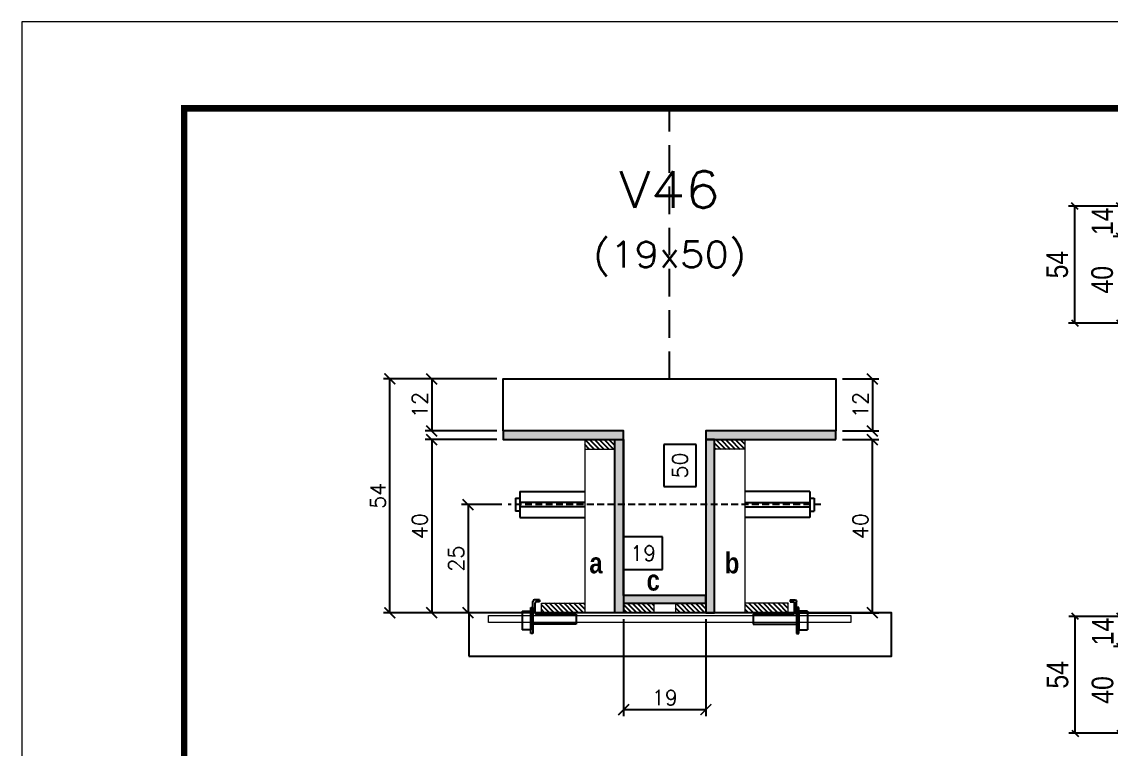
# Model space of a CAD drawing. Header units: millimetres. Extents: x 2921 to 9246, y 316 to 11751.
# Drawn here: x 6091 to 6594, y 3327 to 3663 of the extents above; entities that cross this region are included whole.
import ezdxf
from ezdxf.enums import TextEntityAlignment as Align

# ---------------------------------------------------------------- set-up
doc = ezdxf.new("R2010")
doc.units = ezdxf.units.MM
doc.linetypes.add('DASHED', pattern=[0.75, 0.5, -0.25])
doc.linetypes.add('HIDDEN', pattern=[9.525, 6.35, -3.175])
for name, color, linetype in [('1', 3, 'Continuous'), ('barrote', 251, 'Continuous'), ('COTA', 241, 'Continuous'), ('Cota Seção (2x)', 4, 'Continuous'), ('detalhes', 4, 'Continuous'), ('Hachura', 253, 'Continuous'), ('Painéis', 200, 'Continuous'), ('presilha', 1, 'Continuous'), ('TENSOR', 3, 'Continuous'), ('Texto de Titulo', 7, 'Continuous'), ('Texto Qtd Sarr', 242, 'Continuous')]:
    doc.layers.add(name, color=color, linetype=linetype)
for name, color, linetype, lineweight in [('CONCRETO', 251, 'Continuous', 25), ('Folhas', 255, 'Continuous', 9), ('Madeira', 126, 'Continuous', 18), ('SARRAFO DE PRESSAO', 251, 'DASHED', 9), ('SCO-___-LAJ', 2, 'Continuous', 0), ('Texto Seção', 7, 'Continuous', 15)]:
    doc.layers.add(name, color=color, linetype=linetype, lineweight=lineweight)
doc.styles.add('COTA TECNICA', font='techl___.ttf', dxfattribs={"height": 10})
doc.styles.add('Romans', font='romans.shx')
doc.styles.add('TECNICA', font='techb___.ttf', dxfattribs={"height": 10})
doc.dimstyles.new('Cota Seção (2x)', dxfattribs={"dimtxt": 7, "dimasz": 5, "dimexe": 3, "dimexo": 3, "dimgap": 2, "dimtad": 3, "dimdec": 1, "dimlfac": 0.5, "dimzin": 12, "dimdsep": 46, "dimtxsty": 'Romans', "dimblk": 'ARCHTICK', "dimcen": 0, "dimclrd": 4, "dimclre": 4, "dimclrt": 1, "dimadec": 1, "dimazin": 3, "dimtfac": 1, "dimtdec": 1, "dimtmove": 0, "dimatfit": 3, "dimldrblk": 'OBLIQUE', "dimfxl": 1, "dimtolj": 1, "dimtzin": 12, "dimarcsym": 0})
doc.dimstyles.new('Cota Seção interna', dxfattribs={"dimtxt": 7, "dimasz": 6, "dimexe": 0.18, "dimexo": 2, "dimgap": -4, "dimtad": 3, "dimdec": 1, "dimlfac": 0.5, "dimzin": 12, "dimdsep": 46, "dimtxsty": 'Romans', "dimblk": 'ARCHTICK', "dimcen": 0.09, "dimse1": 1, "dimse2": 1, "dimsd1": 1, "dimsd2": 1, "dimclrd": 180, "dimclre": 5, "dimclrt": 1, "dimadec": 0, "dimazin": 3, "dimtfac": 1, "dimtdec": 1, "dimtofl": 0, "dimtmove": 0, "dimatfit": 3, "dimldrblk": 'ARCHTICK', "dimfxl": 1, "dimtolj": 1, "dimtzin": 0, "dimarcsym": 0})
doc.dimstyles.new('PAINEL', dxfattribs={"dimtxt": 10, "dimasz": 3, "dimexe": 3, "dimexo": 3, "dimgap": 3, "dimtad": 1, "dimdec": 1, "dimzin": 12, "dimdsep": 46, "dimtxsty": 'COTA TECNICA', "dimblk1": 'OBLIQUE', "dimblk2": 'OBLIQUE', "dimsah": 1, "dimcen": 0.9, "dimclrd": 4, "dimclre": 4, "dimclrt": 240, "dimadec": 1, "dimazin": 3, "dimtfac": 1, "dimtdec": 1, "dimtmove": 0, "dimatfit": 3, "dimfxl": 1, "dimtolj": 1, "dimtzin": 12, "dimarcsym": 0})
pattern_1 = [(315, (29325.7266, -4839.5692), (1.12253202, 1.12253202), [])]

# ---------------------------------------------------------------- blocks, each defined once
blk = doc.blocks.new('9999999999')
at = {"layer": 'Folhas'}
blk.add_lwpolyline([(98138.98, 34190.21), (99623.98, 34190.21), (99623.98, 35240.21), (98138.98, 35240.21)], close=True, dxfattribs=at)
at = {"layer": 'Folhas', "color": 30, "const_width": 3}
blk.add_lwpolyline([(98213.98, 34230.21), (99583.98, 34230.21), (99583.98, 35200.21), (98213.98, 35200.21)], close=True, dxfattribs=at)
blk = doc.blocks.new('titulo1')
at = {"layer": 'Defpoints', "color": 252, "linetype": 'HIDDEN', "ltscale": 2}
blk.add_line((0, 0), (0, 125), dxfattribs=at)
at = {"layer": 'Defpoints', "style": 'Romans', "oblique": 15}
blk.add_attdef('FOLHA', text='', height=10, dxfattribs=at).set_placement((0, 15.58), align=Align.MIDDLE_CENTER)
at = {"layer": 'Texto Qtd Sarr', "color": 3, "style": 'Romans', "oblique": 15}
for tag, height, p in [('TITULO', 17, (0, 71.45)), ('SEÇÃO', 12, (0, 41.55))]:
    blk.add_attdef(tag, text='', height=height, dxfattribs=at).set_placement(p, align=Align.MIDDLE_CENTER)
blk = doc.blocks.new('_ArchTick')
at = {"color": 0, "linetype": 'ByBlock', "const_width": 0.15}
blk.add_lwpolyline([(-0.5, -0.5), (0.5, 0.5)], dxfattribs=at)
blk = doc.blocks.new('*D477')
at = {"layer": 'COTA', "color": 4, "lineweight": -2, "transparency": 16777216}
for p, q in [((6470.11, 3498.07), (6486.98, 3498.07)), ((6483.98, 3498.07), (6483.98, 3474.07)), ((6470.11, 3474.07), (6486.98, 3474.07))]:
    blk.add_line(p, q, dxfattribs=at)
at = {"layer": 'Defpoints', "color": 0, "transparency": 16777216}
for p in [(6467.11, 3498.07), (6467.11, 3474.07), (6483.98, 3474.07)]:
    blk.add_point(p, dxfattribs=at)
at = {"layer": 'COTA', "color": 4, "lineweight": -2, "transparency": 16777216, "xscale": 5, "yscale": 5, "zscale": 5}
for p, rotation in [((6483.98, 3498.07), 90), ((6483.98, 3474.07), 270)]:
    blk.add_blockref('_ArchTick', p, dxfattribs=dict(at, rotation=rotation))
at = {"layer": 'COTA', "color": 1, "transparency": 16777216, "insert": (6478.48, 3486.07), "char_height": 7, "attachment_point": 5, "rotation": 90, "style": 'Romans'}
blk.add_mtext('\\A1;12', dxfattribs=at)
blk = doc.blocks.new('_Oblique')
at = {"layer": '1', "color": 0, "lineweight": -2}
blk.add_line((-0.5, -0.5), (0.5, 0.5), dxfattribs=at)
blk = doc.blocks.new('*D478')
at = {"layer": 'COTA', "color": 4, "lineweight": -2, "transparency": 16777216}
for p, q in [((6310.51, 3498.07), (6258.13, 3498.07)), ((6261.13, 3390.07), (6261.13, 3498.07)), ((6332.51, 3390.07), (6258.13, 3390.07))]:
    blk.add_line(p, q, dxfattribs=at)
at = {"layer": 'Defpoints', "color": 0, "transparency": 16777216}
for p in [(6261.13, 3498.07), (6313.51, 3498.07), (6335.51, 3390.07)]:
    blk.add_point(p, dxfattribs=at)
at = {"layer": 'COTA', "color": 4, "lineweight": -2, "transparency": 16777216, "xscale": 5, "yscale": 5, "zscale": 5}
for p, rotation in [((6261.13, 3498.07), 90), ((6261.13, 3390.07), 270)]:
    blk.add_blockref('_ArchTick', p, dxfattribs=dict(at, rotation=rotation))
at = {"layer": 'COTA', "color": 1, "transparency": 16777216, "insert": (6255.63, 3444.07), "char_height": 7, "attachment_point": 5, "rotation": 90, "style": 'Romans'}
blk.add_mtext('\\A1;54', dxfattribs=at)
blk = doc.blocks.new('*D479')
at = {"layer": 'COTA', "color": 4, "lineweight": -2, "transparency": 16777216}
for p, q in [((6470.11, 3470.07), (6486.98, 3470.07)), ((6483.98, 3390.07), (6483.98, 3470.07)), ((6443.71, 3390.07), (6486.98, 3390.07))]:
    blk.add_line(p, q, dxfattribs=at)
at = {"layer": 'Defpoints', "color": 0, "transparency": 16777216}
for p in [(6467.11, 3470.07), (6483.98, 3470.07), (6440.71, 3390.07)]:
    blk.add_point(p, dxfattribs=at)
at = {"layer": 'COTA', "color": 4, "lineweight": -2, "transparency": 16777216, "xscale": 5, "yscale": 5, "zscale": 5}
for p, rotation in [((6483.98, 3470.07), 90), ((6483.98, 3390.07), 270)]:
    blk.add_blockref('_ArchTick', p, dxfattribs=dict(at, rotation=rotation))
at = {"layer": 'COTA', "color": 1, "transparency": 16777216, "insert": (6478.48, 3430.07), "char_height": 7, "attachment_point": 5, "rotation": 90, "style": 'Romans'}
blk.add_mtext('\\A1;40', dxfattribs=at)
blk = doc.blocks.new('*D480')
at = {"layer": 'Cota Seção (2x)', "color": 180, "lineweight": -2, "transparency": 16777216}
for p, q in [((6402.61, 3467.74), (6387.61, 3467.74)), ((6387.61, 3467.74), (6387.61, 3448.41)), ((6402.61, 3448.41), (6402.61, 3467.74)), ((6387.61, 3448.41), (6402.61, 3448.41))]:
    blk.add_line(p, q, dxfattribs=at)
at = {"layer": 'Defpoints', "color": 0, "transparency": 16777216}
for p in [(6406.61, 3498.07), (6418.11, 3498.07), (6418.11, 3398.07)]:
    blk.add_point(p, dxfattribs=at)
at = {"layer": 'Cota Seção (2x)', "color": 1, "transparency": 16777216, "insert": (6395.11, 3458.07), "char_height": 7, "attachment_point": 5, "rotation": 90, "style": 'Romans'}
blk.add_mtext('\\A1;50', dxfattribs=at)
blk = doc.blocks.new('*D481')
at = {"layer": 'COTA', "color": 4, "lineweight": -2, "transparency": 16777216}
for p, q in [((6310.51, 3498.07), (6277.45, 3498.07)), ((6280.45, 3498.07), (6280.45, 3474.07)), ((6310.51, 3474.07), (6277.45, 3474.07))]:
    blk.add_line(p, q, dxfattribs=at)
at = {"layer": 'Defpoints', "color": 0, "transparency": 16777216}
for p in [(6313.51, 3498.07), (6280.45, 3474.07), (6313.51, 3474.07)]:
    blk.add_point(p, dxfattribs=at)
at = {"layer": 'COTA', "color": 4, "lineweight": -2, "transparency": 16777216, "xscale": 5, "yscale": 5, "zscale": 5}
for p, rotation in [((6280.45, 3498.07), 90), ((6280.45, 3474.07), 270)]:
    blk.add_blockref('_ArchTick', p, dxfattribs=dict(at, rotation=rotation))
at = {"layer": 'COTA', "color": 1, "transparency": 16777216, "insert": (6274.95, 3486.07), "char_height": 7, "attachment_point": 5, "rotation": 90, "style": 'Romans'}
blk.add_mtext('\\A1;12', dxfattribs=at)
blk = doc.blocks.new('*D482')
at = {"layer": 'COTA', "color": 4, "lineweight": -2, "transparency": 16777216}
for p, q in [((6310.51, 3470.07), (6277.45, 3470.07)), ((6280.45, 3470.07), (6280.45, 3390.07)), ((6332.51, 3390.07), (6277.45, 3390.07))]:
    blk.add_line(p, q, dxfattribs=at)
at = {"layer": 'Defpoints', "color": 0, "transparency": 16777216}
for p in [(6313.51, 3470.07), (6280.45, 3390.07), (6335.51, 3390.07)]:
    blk.add_point(p, dxfattribs=at)
at = {"layer": 'COTA', "color": 4, "lineweight": -2, "transparency": 16777216, "xscale": 5, "yscale": 5, "zscale": 5}
for p, rotation in [((6280.45, 3470.07), 90), ((6280.45, 3390.07), 270)]:
    blk.add_blockref('_ArchTick', p, dxfattribs=dict(at, rotation=rotation))
at = {"layer": 'COTA', "color": 1, "transparency": 16777216, "insert": (6274.95, 3430.07), "char_height": 7, "attachment_point": 5, "rotation": 90, "style": 'Romans'}
blk.add_mtext('\\A1;40', dxfattribs=at)
blk = doc.blocks.new('PRESILHA METÁLICA 1')
at = {"layer": 'presilha'}
for p, q in [((6, 15.5), (7.5, 15.5)), ((6, -2.5), (6, 15.5)), ((7.5, 10.64), (7.5, 19.86)), ((7.5, 15.5), (7.5, -2.5)), ((12, 21), (8.64, 21)), ((9, 11.57), (9, 18.93)), ((12, 19.5), (9.57, 19.5)), ((12, 21), (12, 19.5)), ((0, 13), (6, 13)), ((0, 13), (0, 0)), ((6, 13), (6, 0)), ((37.5, 11), (9.57, 11)), ((37.5, 11), (37.5, 4.1)), ((6, 0), (0, 0)), ((37.5, 4.1), (7.5, 4.1)), ((7.5, -2.5), (6, -2.5))]:
    blk.add_line(p, q, dxfattribs=at)
for centre, radius, start, end in [((8.64, 19.86), 1.14, 90, 180), ((9.57, 18.93), 0.57, 90, 180), ((9.57, 11.57), 0.57, 180, 270)]:
    blk.add_arc(centre, radius, start, end, dxfattribs=at)
blk = doc.blocks.new('*D448')
at = {"layer": 'COTA', "color": 4, "lineweight": -2, "transparency": 16777216}
for p, q in [((6369.11, 3387.07), (6369.11, 3342.35)), ((6407.11, 3387.07), (6407.11, 3342.35)), ((6369.11, 3345.35), (6407.11, 3345.35))]:
    blk.add_line(p, q, dxfattribs=at)
at = {"layer": 'Defpoints', "color": 0, "transparency": 16777216}
for p in [(6369.11, 3390.07), (6407.11, 3390.07), (6407.11, 3345.35)]:
    blk.add_point(p, dxfattribs=at)
at = {"layer": 'COTA', "color": 4, "lineweight": -2, "transparency": 16777216, "xscale": 5, "yscale": 5, "zscale": 5, "rotation": 180}
blk.add_blockref('_ArchTick', (6369.11, 3345.35), dxfattribs=at)
at = {"layer": 'COTA', "color": 4, "lineweight": -2, "transparency": 16777216, "xscale": 5, "yscale": 5, "zscale": 5}
blk.add_blockref('_ArchTick', (6407.11, 3345.35), dxfattribs=at)
at = {"layer": 'COTA', "color": 1, "transparency": 16777216, "insert": (6388.11, 3350.85), "char_height": 7, "attachment_point": 5, "style": 'Romans'}
blk.add_mtext('\\A1;19', dxfattribs=at)
blk = doc.blocks.new('*D1003')
at = {"layer": 'COTA', "color": 4, "lineweight": -2, "transparency": 16777216}
for p, q in [((6312.8, 3440.04), (6294.25, 3440.04)), ((6297.25, 3440.04), (6297.25, 3390.07)), ((6312.8, 3390.07), (6294.25, 3390.07))]:
    blk.add_line(p, q, dxfattribs=at)
at = {"layer": 'Defpoints', "color": 0, "transparency": 16777216}
for p in [(6315.8, 3440.04), (6297.25, 3390.07), (6315.8, 3390.07)]:
    blk.add_point(p, dxfattribs=at)
at = {"layer": 'COTA', "color": 4, "lineweight": -2, "transparency": 16777216, "xscale": 5, "yscale": 5, "zscale": 5}
for p, rotation in [((6297.25, 3440.04), 90), ((6297.25, 3390.07), 270)]:
    blk.add_blockref('_ArchTick', p, dxfattribs=dict(at, rotation=rotation))
at = {"layer": 'COTA', "color": 1, "transparency": 16777216, "insert": (6291.75, 3415.06), "char_height": 7, "attachment_point": 5, "rotation": 90, "style": 'Romans'}
blk.add_mtext('\\A1;25', dxfattribs=at)
blk = doc.blocks.new('*D449')
at = {"layer": 'Cota Seção (2x)', "color": 180, "lineweight": -2, "transparency": 16777216}
for p, q in [((6387.11, 3425.07), (6369.11, 3425.07)), ((6369.11, 3425.07), (6369.11, 3410.07)), ((6387.11, 3410.07), (6387.11, 3425.07)), ((6369.11, 3410.07), (6387.11, 3410.07))]:
    blk.add_line(p, q, dxfattribs=at)
at = {"layer": 'Defpoints', "color": 0, "transparency": 16777216}
for p in [(6407.11, 3406.07), (6369.11, 3390.07), (6407.11, 3390.07)]:
    blk.add_point(p, dxfattribs=at)
at = {"layer": 'Cota Seção (2x)', "color": 1, "transparency": 16777216, "insert": (6378.11, 3417.57), "char_height": 7, "attachment_point": 5, "style": 'Romans'}
blk.add_mtext('\\A1;19', dxfattribs=at)
blk = doc.blocks.new('*D493')
at = {"layer": 'Defpoints', "color": 0, "transparency": 16777216}
for p in [(6577.65, 3388.41), (6616.04, 3388.41), (6616.04, 3334.41)]:
    blk.add_point(p, dxfattribs=at)
at = {"layer": 'Painéis', "color": 4, "lineweight": -2, "transparency": 16777216}
for p, q in [((6613.04, 3388.41), (6574.65, 3388.41)), ((6577.65, 3334.41), (6577.65, 3388.41)), ((6613.04, 3334.41), (6574.65, 3334.41))]:
    blk.add_line(p, q, dxfattribs=at)
at = {"layer": 'Painéis', "color": 4, "lineweight": -2, "transparency": 16777216, "xscale": 3, "yscale": 3, "zscale": 3}
for p, rotation in [((6577.65, 3388.41), 90), ((6577.65, 3334.41), 270)]:
    blk.add_blockref('_Oblique', p, dxfattribs=dict(at, rotation=rotation))
at = {"layer": 'Painéis', "color": 240, "lineweight": 5, "transparency": 16777216, "insert": (6569.54, 3361.41), "char_height": 10, "attachment_point": 5, "rotation": 90, "style": 'COTA TECNICA'}
blk.add_mtext('\\A1;54', dxfattribs=at)
blk = doc.blocks.new('*D1022')
at = {"layer": 'Defpoints', "color": 0, "transparency": 16777216}
for p in [(6598.42, 3374.41), (6616.04, 3374.41), (6616.04, 3334.41)]:
    blk.add_point(p, dxfattribs=at)
at = {"layer": 'Painéis', "color": 4, "lineweight": -2, "transparency": 16777216}
for p, q in [((6613.04, 3374.41), (6595.42, 3374.41)), ((6598.42, 3334.41), (6598.42, 3374.41)), ((6613.04, 3334.41), (6595.42, 3334.41))]:
    blk.add_line(p, q, dxfattribs=at)
at = {"layer": 'Painéis', "color": 4, "lineweight": -2, "transparency": 16777216, "xscale": 3, "yscale": 3, "zscale": 3}
for p, rotation in [((6598.42, 3374.41), 90), ((6598.42, 3334.41), 270)]:
    blk.add_blockref('_Oblique', p, dxfattribs=dict(at, rotation=rotation))
at = {"layer": 'Painéis', "color": 240, "lineweight": 5, "transparency": 16777216, "insert": (6590.32, 3354.41), "char_height": 10, "attachment_point": 5, "rotation": 90, "style": 'COTA TECNICA'}
blk.add_mtext('\\A1;40', dxfattribs=at)
blk = doc.blocks.new('*D1023')
at = {"layer": 'Defpoints', "color": 0, "transparency": 16777216}
for p in [(6598.42, 3388.41), (6616.04, 3388.41), (6616.04, 3374.41)]:
    blk.add_point(p, dxfattribs=at)
at = {"layer": 'Painéis', "color": 4, "lineweight": -2, "transparency": 16777216}
for p, q in [((6613.04, 3388.41), (6595.42, 3388.41)), ((6598.42, 3374.41), (6598.42, 3388.41)), ((6613.04, 3374.41), (6595.42, 3374.41))]:
    blk.add_line(p, q, dxfattribs=at)
at = {"layer": 'Painéis', "color": 4, "lineweight": -2, "transparency": 16777216, "xscale": 3, "yscale": 3, "zscale": 3}
for p, rotation in [((6598.42, 3388.41), 90), ((6598.42, 3374.41), 270)]:
    blk.add_blockref('_Oblique', p, dxfattribs=dict(at, rotation=rotation))
at = {"layer": 'Painéis', "color": 240, "lineweight": 5, "transparency": 16777216, "insert": (6590.35, 3381.41), "char_height": 10, "attachment_point": 5, "rotation": 90, "style": 'COTA TECNICA'}
blk.add_mtext('\\A1;14', dxfattribs=at)
blk = doc.blocks.new('*D500')
at = {"layer": 'Defpoints', "color": 0, "transparency": 16777216}
for p in [(6577.49, 3577.91), (6615.88, 3577.91), (6615.88, 3523.91)]:
    blk.add_point(p, dxfattribs=at)
at = {"layer": 'Painéis', "color": 4, "lineweight": -2, "transparency": 16777216}
for p, q in [((6612.88, 3577.91), (6574.49, 3577.91)), ((6577.49, 3523.91), (6577.49, 3577.91)), ((6612.88, 3523.91), (6574.49, 3523.91))]:
    blk.add_line(p, q, dxfattribs=at)
at = {"layer": 'Painéis', "color": 4, "lineweight": -2, "transparency": 16777216, "xscale": 3, "yscale": 3, "zscale": 3}
for p, rotation in [((6577.49, 3577.91), 90), ((6577.49, 3523.91), 270)]:
    blk.add_blockref('_Oblique', p, dxfattribs=dict(at, rotation=rotation))
at = {"layer": 'Painéis', "color": 240, "lineweight": 5, "transparency": 16777216, "insert": (6569.38, 3550.91), "char_height": 10, "attachment_point": 5, "rotation": 90, "style": 'COTA TECNICA'}
blk.add_mtext('\\A1;54', dxfattribs=at)
blk = doc.blocks.new('*D501')
at = {"layer": 'Defpoints', "color": 0, "transparency": 16777216}
for p in [(6598.26, 3563.91), (6615.88, 3563.91), (6615.88, 3523.91)]:
    blk.add_point(p, dxfattribs=at)
at = {"layer": 'Painéis', "color": 4, "lineweight": -2, "transparency": 16777216}
for p, q in [((6612.88, 3563.91), (6595.26, 3563.91)), ((6598.26, 3523.91), (6598.26, 3563.91)), ((6612.88, 3523.91), (6595.26, 3523.91))]:
    blk.add_line(p, q, dxfattribs=at)
at = {"layer": 'Painéis', "color": 4, "lineweight": -2, "transparency": 16777216, "xscale": 3, "yscale": 3, "zscale": 3}
for p, rotation in [((6598.26, 3563.91), 90), ((6598.26, 3523.91), 270)]:
    blk.add_blockref('_Oblique', p, dxfattribs=dict(at, rotation=rotation))
at = {"layer": 'Painéis', "color": 240, "lineweight": 5, "transparency": 16777216, "insert": (6590.16, 3543.91), "char_height": 10, "attachment_point": 5, "rotation": 90, "style": 'COTA TECNICA'}
blk.add_mtext('\\A1;40', dxfattribs=at)
blk = doc.blocks.new('*D502')
at = {"layer": 'Defpoints', "color": 0, "transparency": 16777216}
for p in [(6598.26, 3577.91), (6615.88, 3577.91), (6615.88, 3563.91)]:
    blk.add_point(p, dxfattribs=at)
at = {"layer": 'Painéis', "color": 4, "lineweight": -2, "transparency": 16777216}
for p, q in [((6612.88, 3577.91), (6595.26, 3577.91)), ((6598.26, 3563.91), (6598.26, 3577.91)), ((6612.88, 3563.91), (6595.26, 3563.91))]:
    blk.add_line(p, q, dxfattribs=at)
at = {"layer": 'Painéis', "color": 4, "lineweight": -2, "transparency": 16777216, "xscale": 3, "yscale": 3, "zscale": 3}
for p, rotation in [((6598.26, 3577.91), 90), ((6598.26, 3563.91), 270)]:
    blk.add_blockref('_Oblique', p, dxfattribs=dict(at, rotation=rotation))
at = {"layer": 'Painéis', "color": 240, "lineweight": 5, "transparency": 16777216, "insert": (6590.19, 3570.91), "char_height": 10, "attachment_point": 5, "rotation": 90, "style": 'COTA TECNICA'}
blk.add_mtext('\\A1;14', dxfattribs=at)

msp = doc.modelspace()

# ---------------------------------------------------------------- hatches: boundary and pattern name
at = {"layer": 'Hachura'}
h = msp.add_hatch(color=256, dxfattribs=at)
h.dxf.hatch_style = 1
h.paths.add_polyline_path([(6369.11, 3470.07), (6369.11, 3474.07), (6313.51, 3474.07), (6313.51, 3470.07)])
h = msp.add_hatch(color=256, dxfattribs=at)
h.dxf.hatch_style = 1
h.paths.add_polyline_path([(6369.11, 3474.07), (6365.11, 3474.07), (6365.11, 3390.07), (6369.11, 3390.07)])
h = msp.add_hatch(color=256, dxfattribs=at)
h.dxf.hatch_style = 1
h.paths.add_polyline_path([(6411.11, 3474.07), (6407.11, 3474.07), (6407.11, 3390.07), (6411.11, 3390.07)])
h = msp.add_hatch(color=256, dxfattribs=at)
h.dxf.hatch_style = 1
h.paths.add_polyline_path([(6467.11, 3470.07), (6467.11, 3474.07), (6407.11, 3474.07), (6407.11, 3470.07)])
h = msp.add_hatch(dxfattribs=at)
h.set_pattern_fill('ANSI31', color=256, scale=0.5, angle=270, style=0)
h.set_pattern_definition([(315, (29325.7266, -4837.5692), (1.12253202, 1.12253202), [])])
h.paths.add_polyline_path([(6365.11, 3465.67), (6365.11, 3470.07), (6351.11, 3470.07), (6351.11, 3465.67)])
h = msp.add_hatch(dxfattribs=at)
h.set_pattern_fill('ANSI31', color=256, scale=0.5, angle=270, style=0)
h.set_pattern_definition([(315, (29325.7266, -4837.5692), (1.12253202, 1.12253202), [])])
h.paths.add_polyline_path([(6411.11, 3465.67), (6411.11, 3470.07), (6425.11, 3470.07), (6425.11, 3465.67)])
h = msp.add_hatch(dxfattribs=at)
h.set_pattern_fill('ANSI31', color=256, scale=0.5, angle=270, style=0)
h.set_pattern_definition([(315, (29325.7266, -4839.5692), (1.12253202, 1.12253202), [])])
h.paths.add_polyline_path([(6331.11, 3390.07), (6331.11, 3394.47), (6351.11, 3394.47), (6351.11, 3390.07)])
h = msp.add_hatch(color=256, dxfattribs=at)
h.dxf.hatch_style = 1
h.paths.add_polyline_path([(6407.11, 3394.47), (6407.11, 3398.07), (6369.11, 3398.07), (6369.11, 3394.47)])
h = msp.add_hatch(dxfattribs=at)
h.set_pattern_fill('ANSI31', color=256, scale=0.5, angle=270, style=0)
h.set_pattern_definition(pattern_1)
h.paths.add_polyline_path([(6369.11, 3390.07), (6369.11, 3394.47), (6383.11, 3394.47), (6383.11, 3390.07)])
h = msp.add_hatch(dxfattribs=at)
h.set_pattern_fill('ANSI31', color=256, scale=0.5, angle=270, style=0)
h.set_pattern_definition(pattern_1)
h.paths.add_polyline_path([(6407.11, 3390.07), (6407.11, 3394.47), (6393.11, 3394.47), (6393.11, 3390.07)])
h = msp.add_hatch(dxfattribs=at)
h.set_pattern_fill('ANSI31', color=256, scale=0.5, angle=270, style=0)
h.set_pattern_definition(pattern_1)
h.paths.add_polyline_path([(6445.11, 3390.07), (6445.11, 3394.47), (6425.11, 3394.47), (6425.11, 3390.07)])

# ---------------------------------------------------------------- linework, layer by layer
at = {"ltscale": 3}
for p, q in [((6321.11, 3446.04), (6321.11, 3434.04)), ((6321.11, 3446.04), (6351.11, 3446.04)), ((6455.11, 3446.04), (6425.11, 3446.04)), ((6455.11, 3446.04), (6455.11, 3434.04)), ((6319.11, 3443.04), (6319.11, 3437.04)), ((6319.11, 3443.04), (6321.11, 3443.04)), ((6351.11, 3441.04), (6321.11, 3441.04)), ((6351.11, 3439.04), (6321.11, 3439.04)), ((6425.11, 3441.04), (6455.11, 3441.04)), ((6425.11, 3439.04), (6455.11, 3439.04)), ((6455.11, 3443.04), (6457.11, 3443.04)), ((6457.11, 3443.04), (6457.11, 3437.04)), ((6321.11, 3437.04), (6319.11, 3437.04)), ((6321.11, 3434.04), (6351.11, 3434.04)), ((6455.11, 3434.04), (6425.11, 3434.04)), ((6455.11, 3437.04), (6457.11, 3437.04))]:
    msp.add_line(p, q, dxfattribs=at)
at = {"layer": 'barrote'}
msp.add_lwpolyline([(6297.65, 3370.07), (6492.83, 3370.07), (6492.83, 3390.07), (6297.65, 3390.07)], close=True, dxfattribs=at)
at = {"layer": 'CONCRETO'}
msp.add_lwpolyline([(6313.51, 3474.07), (6313.51, 3498.07), (6467.11, 3498.07), (6467.11, 3474.07), (6407.11, 3474.07), (6407.11, 3398.07), (6369.11, 3398.07), (6369.11, 3474.07)], close=True, dxfattribs=at)
at = {"layer": 'Madeira'}
for points in [[(6365.11, 3465.67), (6365.11, 3470.07), (6351.11, 3470.07), (6351.11, 3465.67)], [(6365.11, 3470.07), (6351.11, 3470.07), (6351.11, 3390.07), (6365.11, 3390.07)], [(6411.11, 3465.67), (6411.11, 3470.07), (6425.11, 3470.07), (6425.11, 3465.67)], [(6411.11, 3470.07), (6425.11, 3470.07), (6425.11, 3390.07), (6411.11, 3390.07)], [(6331.11, 3390.07), (6331.11, 3394.47), (6351.11, 3394.47), (6351.11, 3390.07)], [(6369.11, 3390.07), (6369.11, 3394.47), (6383.11, 3394.47), (6383.11, 3390.07)], [(6407.11, 3390.07), (6407.11, 3394.47), (6393.11, 3394.47), (6393.11, 3390.07)], [(6445.11, 3390.07), (6445.11, 3394.47), (6425.11, 3394.47), (6425.11, 3390.07)]]:
    msp.add_lwpolyline(points, close=True, dxfattribs=at)
at = {"layer": 'Painéis'}
for points in [[(6369.11, 3470.07), (6369.11, 3474.07), (6313.51, 3474.07), (6313.51, 3470.07)], [(6467.11, 3470.07), (6467.11, 3474.07), (6407.11, 3474.07), (6407.11, 3470.07)], [(6365.11, 3470.07), (6369.11, 3470.07), (6369.11, 3390.07), (6365.11, 3390.07)], [(6411.11, 3470.07), (6407.11, 3470.07), (6407.11, 3390.07), (6411.11, 3390.07)], [(6407.11, 3394.47), (6407.11, 3398.07), (6369.11, 3398.07), (6369.11, 3394.47)]]:
    msp.add_lwpolyline(points, close=True, dxfattribs=at)
at = {"layer": 'SCO-___-LAJ', "color": 1}
msp.add_lwpolyline([(6306.65, 3388.74), (6473.96, 3388.74), (6473.96, 3385.54), (6306.65, 3385.54)], close=True, dxfattribs=at)
at = {"layer": 'TENSOR', "linetype": 'HIDDEN', "ltscale": 0.5}
msp.add_line((6460.11, 3440.04), (6315.8, 3440.04), dxfattribs=at)

# ---------------------------------------------------------------- block references
at = {"layer": 'presilha', "yscale": 0.6666666666666666, "zscale": 0.6666666666666666}
for p, xscale in [((6322.24, 3382.11), 0.6666666666666666), ((6453.97, 3382.11), -0.6666666666666666)]:
    msp.add_blockref('PRESILHA METÁLICA 1', p, dxfattribs=dict(at, xscale=xscale))
at = {"layer": 'SARRAFO DE PRESSAO', "color": 6, "linetype": 'ByBlock'}
msp.add_blockref('9999999999', (-92047.85, -31577.13), dxfattribs=at)
at = {"layer": 'Texto Seção'}
ref = msp.add_blockref('titulo1', (6390.31, 3498.07), dxfattribs=at)
ref.add_attrib('TITULO', 'V46', dxfattribs={"layer": 'Texto de Titulo', "color": 7, "height": 17, "style": 'Romans', "width": 1.1}).set_placement((6390.31, 3585.57), align=Align.MIDDLE_CENTER)
ref.add_attrib('SEÇÃO', '(19x50)', dxfattribs={"layer": 'Texto de Titulo', "color": 7, "height": 12, "style": 'Romans', "width": 1.1}).set_placement((6390.31, 3555.57), align=Align.MIDDLE_CENTER)

# ---------------------------------------------------------------- texts
at = {"layer": 'detalhes', "style": 'TECNICA'}
for s, p in [('a', (6353.28, 3408.28)), ('b', (6415.82, 3408.26)), ('c', (6379.71, 3400.31))]:
    msp.add_text(s, height=9.6, dxfattribs=at).set_placement(p)

# ---------------------------------------------------------------- dimensions: what is measured, and where the dimension line sits
at = {"layer": 'COTA'}
for base, p1, p2, picture, middle in [((6261.13, 3498.07), (6335.51, 3390.07), (6313.51, 3498.07), '*D478', (6255.63, 3444.07)), ((6280.45, 3474.07), (6313.51, 3498.07), (6313.51, 3474.07), '*D481', (6274.95, 3486.07)), ((6483.98, 3474.07), (6467.11, 3498.07), (6467.11, 3474.07), '*D477', (6478.48, 3486.07)), ((6280.45, 3390.07), (6313.51, 3470.07), (6335.51, 3390.07), '*D482', (6274.95, 3430.07)), ((6483.98, 3470.07), (6440.71, 3390.07), (6467.11, 3470.07), '*D479', (6478.48, 3430.07)), ((6297.25, 3390.07), (6315.8, 3440.04), (6315.8, 3390.07), '*D1003', (6291.75, 3415.06))]:
    dim = msp.add_linear_dim(base=base, p1=p1, p2=p2, angle=90, dimstyle='Cota Seção (2x)', dxfattribs=at)
    dim.commit()
    dim.dimension.update_dxf_attribs({"geometry": picture, "text_midpoint": middle})
dim = msp.add_linear_dim(base=(6407.11, 3345.35), p1=(6369.11, 3390.07), p2=(6407.11, 3390.07), dimstyle='Cota Seção (2x)', dxfattribs=at)
dim.commit()
dim.dimension.update_dxf_attribs({"geometry": '*D448', "text_midpoint": (6388.11, 3350.85)})
at = {"layer": 'Cota Seção (2x)'}
dim = msp.add_linear_dim(base=(6406.61, 3498.07), p1=(6418.11, 3398.07), p2=(6418.11, 3498.07), angle=90, dimstyle='Cota Seção interna', dxfattribs=at)
dim.commit()
dim.dimension.update_dxf_attribs({"geometry": '*D480', "text_midpoint": (6406.61, 3458.07), "dimtype": 160})
dim = msp.add_linear_dim(base=(6407.11, 3406.07), p1=(6369.11, 3390.07), p2=(6407.11, 3390.07), dimstyle='Cota Seção interna', dxfattribs=at)
dim.commit()
dim.dimension.update_dxf_attribs({"geometry": '*D449', "text_midpoint": (6378.11, 3406.07), "dimtype": 160})
at = {"layer": 'Painéis', "lineweight": 5}
for base, p1, p2, picture, middle in [((6577.49, 3577.91), (6615.88, 3523.91), (6615.88, 3577.91), '*D500', (6569.38, 3550.91)), ((6598.26, 3563.91), (6615.88, 3523.91), (6615.88, 3563.91), '*D501', (6590.16, 3543.91)), ((6577.65, 3388.41), (6616.04, 3334.41), (6616.04, 3388.41), '*D493', (6569.54, 3361.41)), ((6598.42, 3374.41), (6616.04, 3334.41), (6616.04, 3374.41), '*D1022', (6590.32, 3354.41))]:
    dim = msp.add_linear_dim(base=base, p1=p1, p2=p2, angle=90, dimstyle='PAINEL', dxfattribs=at)
    dim.commit()
    dim.dimension.update_dxf_attribs({"geometry": picture, "text_midpoint": middle})
for base, p1, p2, picture, middle in [((6598.26, 3577.91), (6615.88, 3563.91), (6615.88, 3577.91), '*D502', (6598.26, 3570.91)), ((6598.42, 3388.41), (6616.04, 3374.41), (6616.04, 3388.41), '*D1023', (6598.42, 3381.41))]:
    dim = msp.add_linear_dim(base=base, p1=p1, p2=p2, angle=90, dimstyle='PAINEL', dxfattribs=at)
    dim.commit()
    dim.dimension.update_dxf_attribs({"geometry": picture, "text_midpoint": middle, "dimtype": 160})

doc.saveas('drawing.dxf')
